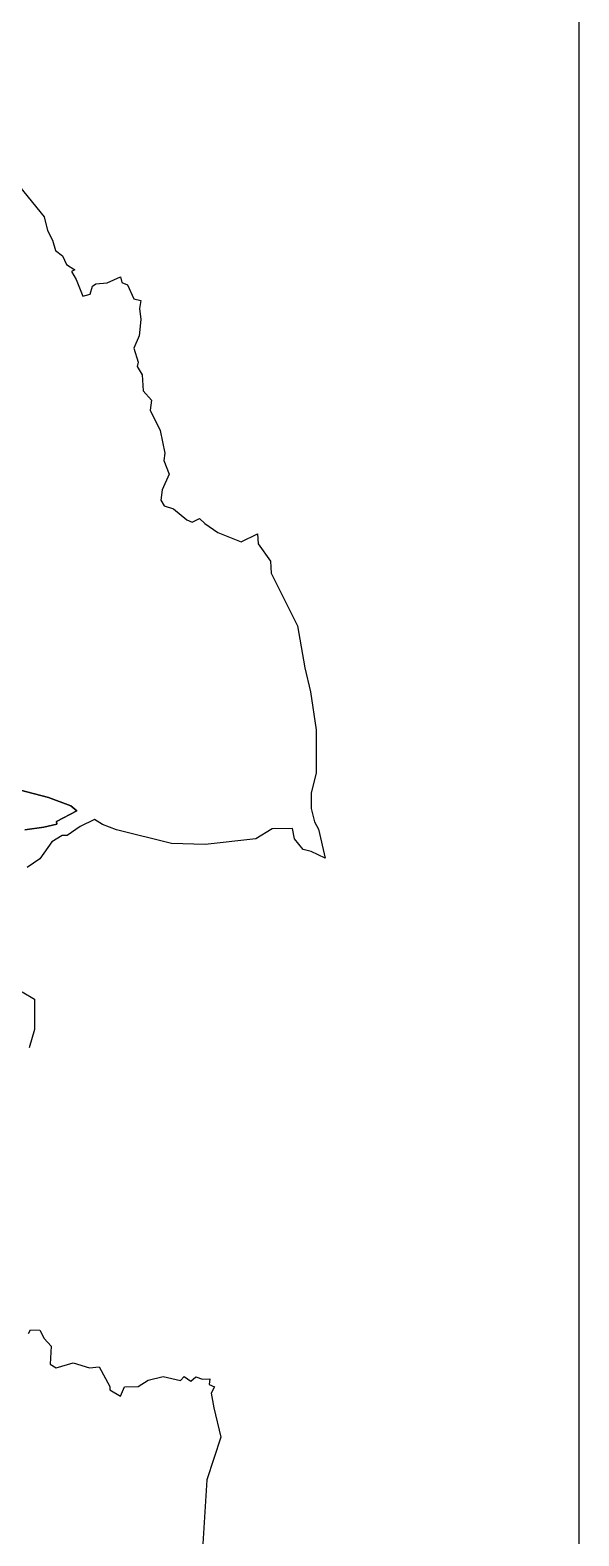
# Model space of a CAD drawing. Header units: metres. Extents: x 0 to 561379, y 0 to 4092696.
# Drawn here: x 355990 to 359541, y 1748477 to 1758217 of the extents above; entities that cross this region are included whole.
import ezdxf

# ---------------------------------------------------------------- set-up
doc = ezdxf.new("R2010")
doc.units = ezdxf.units.M
doc.layers.add('VILLAGE BOUNDRY', color=32, linetype='Continuous')
picture_1 = doc.add_image_def('image3.ecw', size_in_pixel=(712691, 1066842.0))

msp = doc.modelspace()

# ---------------------------------------------------------------- linework, layer by layer
at = {"layer": 'VILLAGE BOUNDRY'}
for points in [[(355921, 1757206.3, 0), (356081.3, 1757010.4, 0), (356102.5, 1756920.6, 0), (356134.1, 1756857.5, 0), (356154.1, 1756791.6, 0), (356200.4, 1756756.2, 0), (356226.3, 1756701.2, 0), (356279, 1756666.9, 0), (356257.5, 1756655.8, 0), (356287.8, 1756603.4, 0), (356331.4, 1756496.1, 0), (356378.9, 1756509.6, 0), (356393.7, 1756560.6, 0), (356415.7, 1756575.5, 0), (356487.8, 1756583, 0), (356574.1, 1756621.3, 0), (356583.7, 1756584.2, 0), (356620, 1756569.7, 0), (356660.8, 1756479.5, 0), (356706.4, 1756469, 0), (356697.7, 1756417.3, 0), (356707, 1756345.9, 0), (356696.1, 1756240.1, 0), (356661.5, 1756160.1, 0), (356689.6, 1756070.2, 0), (356683.9, 1756040.2, 0), (356715.2, 1755986.4, 0), (356720.8, 1755883.6, 0), (356775, 1755822.6, 0), (356767.7, 1755758.9, 0), (356830.9, 1755628.2, 0), (356861.3, 1755479.7, 0), (356854.7, 1755432.5, 0), (356889.2, 1755345.6, 0), (356844, 1755243.6, 0), (356837, 1755175.7, 0), (356858.6, 1755140.4, 0), (356918.6, 1755120.2, 0), (357004.7, 1755049.4, 0), (357037.9, 1755035.4, 0), (357086.9, 1755059, 0), (357120, 1755026, 0), (357205.6, 1754966.8, 0), (357355.9, 1754907.8, 0), (357462.2, 1754959.6, 0), (357466.2, 1754894.6, 0), (357544.9, 1754783, 0), (357550.6, 1754704.7, 0), (357719.9, 1754363, 0), (357768.1, 1754092.6, 0), (357804.3, 1753937.2, 0), (357839.9, 1753690.3, 0), (357841.6, 1753410.8, 0), (357808.1, 1753284.4, 0), (357809.4, 1753181.8, 0), (357831.1, 1753095.7, 0), (357857.1, 1753049.4, 0), (357898.9, 1752860.4, 0), (357809.4, 1752905, 0), (357755.9, 1752916.3, 0), (357701.6, 1752985.4, 0), (357688.3, 1753053.5, 0), (357556.9, 1753051.7, 0), (357451.2, 1752987.1, 0), (357123.9, 1752950.3, 0), (356905, 1752956.6, 0), (356549.7, 1753045.2, 0), (356457.7, 1753078.7, 0), (356407.3, 1753111.9, 0), (356314.9, 1753066.8, 0), (356230.1, 1753008.1, 0), (356197.8, 1753008, 0), (356130.1, 1752965.9, 0), (356053.5, 1752857.8, 0), (355972, 1752800.6, 0)], [(355955.2, 1753045.2, 0), (356078.9, 1753061.1, 0), (356162.3, 1753081.7, 0), (356160.1, 1753097.8, 0), (356292.8, 1753168.3, 0), (356252.9, 1753200.6, 0), (356109.4, 1753252.9, 0), (355828.8, 1753326.5, 0)], [(355828.8, 1753326.5, 0), (356109.4, 1753252.9, 0), (356252.9, 1753200.6, 0), (356292.9, 1753168.3, 0), (356160, 1753097.9, 0), (356162.3, 1753081.7, 0), (356078.8, 1753061.1, 0), (355955.2, 1753045.2, 0)], [(355939.2, 1751996.2, 0), (356019.7, 1751949.9, 0), (356017.8, 1751753.9, 0), (355983.9, 1751633.4, 0)], [(355939.2, 1751996.2, 0), (356019.7, 1751949.9, 0), (356017.8, 1751753.9, 0), (355983.9, 1751633.4, 0)], [(355979.5, 1749787.1, 0), (355993.6, 1749809.6, 0), (356052.2, 1749807.3, 0), (356081.1, 1749754.5, 0), (356125.8, 1749705.6, 0), (356119.1, 1749588.1, 0), (356158.6, 1749563.5, 0), (356268.7, 1749597.4, 0), (356375.4, 1749563.9, 0), (356436.7, 1749570.8, 0), (356505.8, 1749443.5, 0), (356506.6, 1749423.1, 0), (356574.5, 1749380.4, 0), (356601.8, 1749442.1, 0), (356689.6, 1749444, 0), (356753.3, 1749484.2, 0), (356850.3, 1749509.2, 0), (356964.1, 1749482.1, 0), (356987.5, 1749507.4, 0), (357029.3, 1749479.1, 0), (357062.4, 1749505.8, 0), (357105, 1749490.2, 0), (357153.7, 1749493.4, 0), (357147.8, 1749456.3, 0), (357182.2, 1749442.2, 0), (357161, 1749400.1, 0), (357179.4, 1749304.7, 0), (357224.4, 1749116.8, 0), (357133.2, 1748839.6, 0), (357106.9, 1748425.5, 0)]]:
    msp.add_polyline3d(points, dxfattribs=at)

# ---------------------------------------------------------------- pictures from other files: only their frames are drawn
image = msp.add_image(picture_1, insert=(338160, 1738777.4), size_in_units=(21380.7, 32005.3))
image.dxf.flags = 7

doc.saveas('drawing.dxf')
